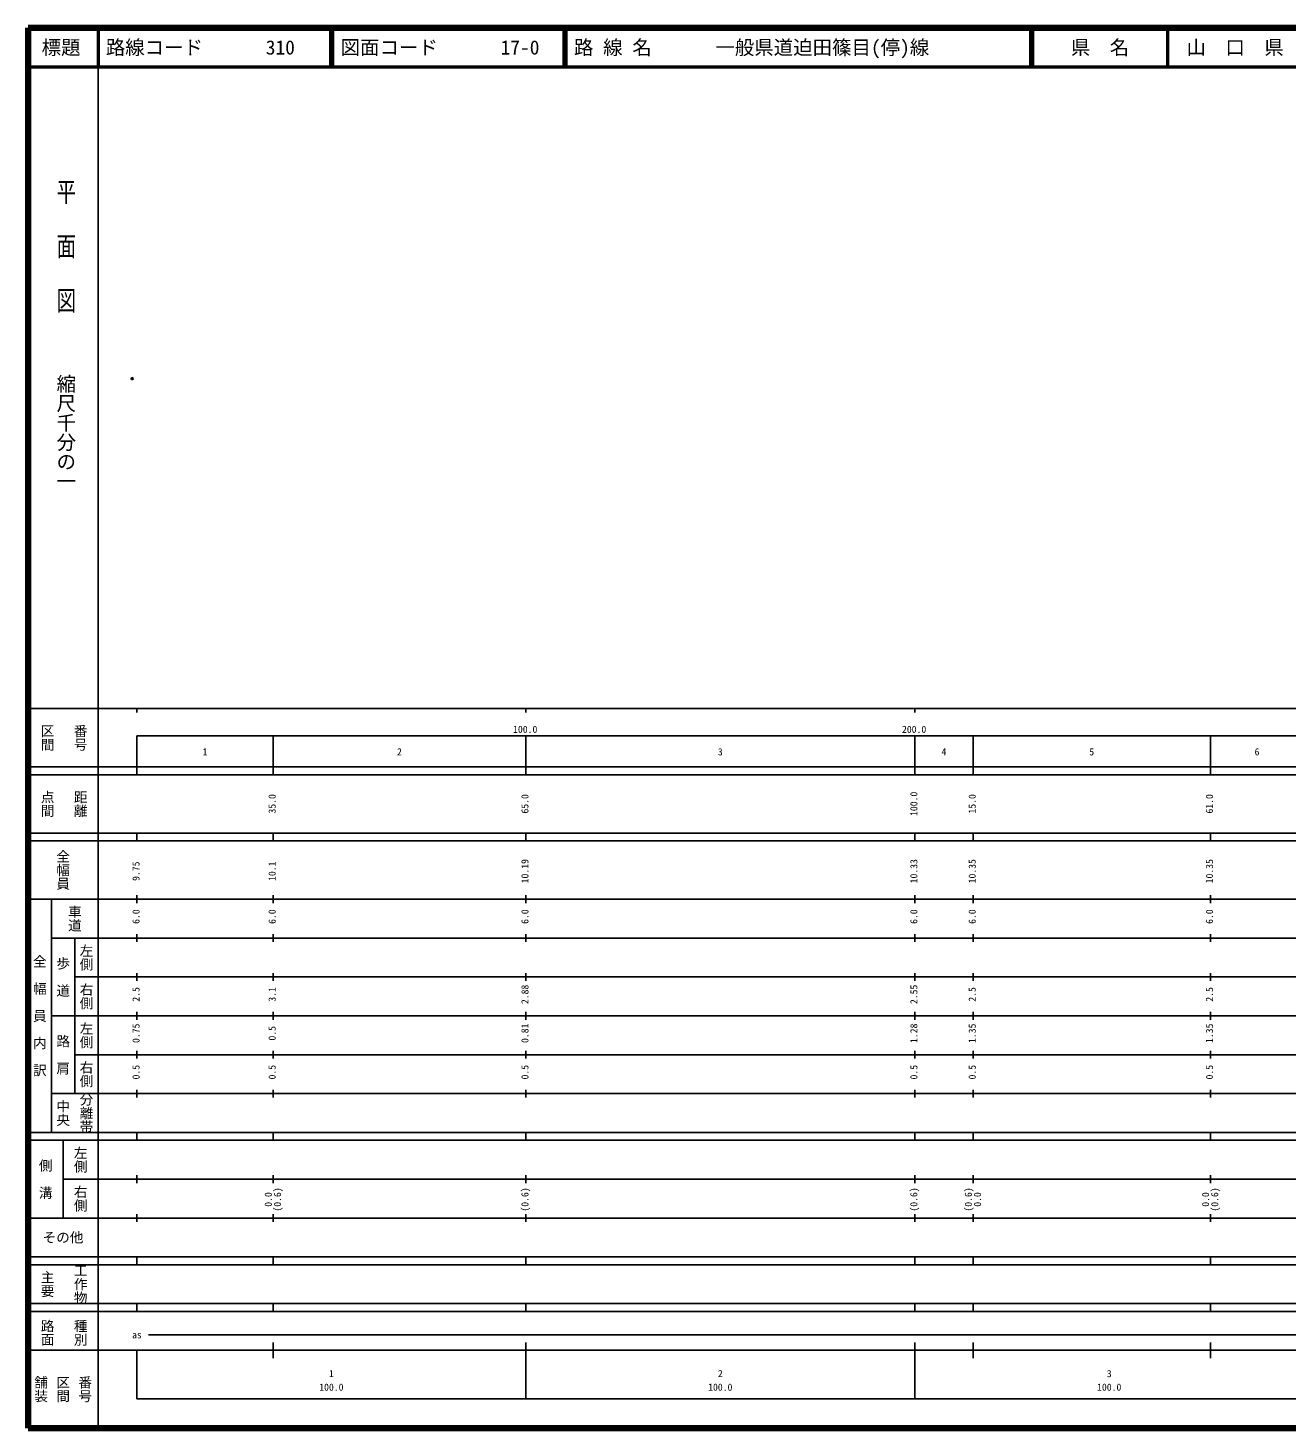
# Model space of a CAD drawing. Units: millimetres on the paper. Extents: x 40 to 680, y 20 to 380.
# Drawn here: x 40 to 363.7, y 20 to 380 of the extents above; entities that cross this region are included whole.
import ezdxf
from ezdxf.enums import TextEntityAlignment as Align

# ---------------------------------------------------------------- set-up
doc = ezdxf.new("R2010")
doc.units = ezdxf.units.MM
doc.header["$PDMODE"] = 32
doc.header["$PDSIZE"] = 0.5
doc.layers.add('M-OTRS', color=6, linetype='Continuous')
doc.layers.add('M-TTL-TXT', color=7, linetype='Continuous')
for name, color, linetype, lineweight in [('M-TTL', 2, 'Continuous', 140), ('M-TTL-BAND', 7, 'Continuous', 25), ('M-TTL-LINE', 7, 'Continuous', 50)]:
    doc.layers.add(name, color=color, linetype=linetype, lineweight=lineweight)
doc.styles.add('@ＭＳ ゴシック', font='')
doc.styles.add('ＭＳ ゴシック', font='')
doc.styles.get('@ＭＳ ゴシック').set_extended_font_data('@MS Gothic')
doc.styles.get('ＭＳ ゴシック').set_extended_font_data('MS Gothic')

msp = doc.modelspace()

# ---------------------------------------------------------------- linework, layer by layer
at = {"layer": 'M-OTRS'}
msp.add_point((66.79, 289.832), dxfattribs=at)
at = {"layer": 'M-TTL'}
for p, q in [((40, 380), (40, 20)), ((680, 380), (40, 380)), ((40, 20), (680, 20))]:
    msp.add_line(p, q, dxfattribs=at)
at = {"layer": 'M-TTL-BAND'}
for p, q in [((58, 370), (58, 20)), ((40, 205), (579, 205)), ((68, 205), (68, 204)), ((168, 205), (168, 204)), ((268, 205), (268, 204)), ((68, 198), (579, 198)), ((68, 198), (68, 188)), ((103, 188), (103, 198)), ((168, 188), (168, 198)), ((268, 188), (268, 198)), ((283, 188), (283, 198)), ((344, 188), (344, 198)), ((40, 190), (579, 190)), ((40, 188), (579, 188)), ((40, 173), (579, 173)), ((68, 171), (68, 173)), ((103, 171), (103, 173)), ((168, 171), (168, 173)), ((268, 171), (268, 173)), ((283, 171), (283, 173)), ((344, 171), (344, 173)), ((40, 171), (579, 171)), ((40, 156), (579, 156)), ((46, 96), (46, 156)), ((68, 155), (68, 157)), ((103, 155), (103, 157)), ((168, 155), (168, 157)), ((268, 155), (268, 157)), ((283, 155), (283, 157)), ((344, 155), (344, 157)), ((46, 146), (579, 146)), ((52, 146), (52, 106)), ((68, 145), (68, 147)), ((103, 145), (103, 147)), ((168, 145), (168, 147)), ((268, 145), (268, 147)), ((283, 145), (283, 147)), ((344, 145), (344, 147)), ((68, 135), (68, 137)), ((103, 135), (103, 137)), ((168, 135), (168, 137)), ((268, 135), (268, 137)), ((283, 135), (283, 137)), ((344, 135), (344, 137)), ((52, 136), (579, 136)), ((46, 126), (579, 126)), ((68, 125), (68, 127)), ((103, 125), (103, 127)), ((168, 125), (168, 127)), ((268, 125), (268, 127)), ((283, 125), (283, 127)), ((344, 125), (344, 127)), ((52, 116), (579, 116)), ((68, 115), (68, 117)), ((103, 115), (103, 117)), ((168, 115), (168, 117)), ((268, 115), (268, 117)), ((283, 115), (283, 117)), ((344, 115), (344, 117)), ((46, 106), (579, 106)), ((68, 105), (68, 107)), ((103, 105), (103, 107)), ((168, 105), (168, 107)), ((268, 105), (268, 107)), ((283, 105), (283, 107)), ((344, 105), (344, 107)), ((40, 96), (579, 96)), ((40, 94), (579, 94)), ((49, 94), (49, 74)), ((68, 94), (68, 96)), ((103, 94), (103, 96)), ((168, 94), (168, 96)), ((268, 94), (268, 96)), ((283, 94), (283, 96)), ((344, 94), (344, 96)), ((49, 84), (579, 84)), ((68, 83), (68, 85)), ((103, 83), (103, 85)), ((168, 83), (168, 85)), ((268, 83), (268, 85)), ((283, 83), (283, 85)), ((344, 83), (344, 85)), ((40, 74), (579, 74)), ((68, 73), (68, 75)), ((103, 73), (103, 75)), ((168, 73), (168, 75)), ((268, 73), (268, 75)), ((283, 73), (283, 75)), ((344, 73), (344, 75)), ((40, 64), (579, 64)), ((40, 62), (579, 62)), ((68, 62), (68, 64)), ((103, 62), (103, 64)), ((168, 62), (168, 64)), ((268, 62), (268, 64)), ((283, 62), (283, 64)), ((344, 62), (344, 64)), ((40, 52), (579, 52)), ((68, 50), (68, 52)), ((103, 50), (103, 52)), ((168, 50), (168, 52)), ((268, 50), (268, 52)), ((283, 50), (283, 52)), ((344, 50), (344, 52)), ((40, 50), (579, 50)), ((71, 44), (565, 44)), ((40, 40), (579, 40)), ((68, 40), (68, 27.5)), ((103, 38), (103, 42)), ((168, 27.5), (168, 42)), ((268, 27.5), (268, 42)), ((283, 38), (283, 42)), ((344, 38), (344, 42)), ((68, 27.5), (579, 27.5))]:
    msp.add_line(p, q, dxfattribs=at)
at = {"layer": 'M-TTL-LINE'}
for p, q in [((58, 380), (58, 370)), ((117.75, 380), (117.75, 370)), ((118.25, 380), (118.25, 370)), ((177.75, 380), (177.75, 370)), ((178.25, 380), (178.25, 370)), ((297.75, 380), (297.75, 370)), ((298.25, 380), (298.25, 370)), ((333, 380), (333, 370)), ((40, 370), (680, 370))]:
    msp.add_line(p, q, dxfattribs=at)

# ---------------------------------------------------------------- texts
at = {"layer": 'M-TTL-BAND', "style": '@ＭＳ ゴシック', "width": 1.4}
msp.add_text('平  面  図', height=3.666, rotation=270, dxfattribs=at).set_placement((49.777, 306.475), align=Align.MIDDLE_RIGHT)
at = {"layer": 'M-TTL-BAND', "style": '@ＭＳ ゴシック'}
msp.add_text('縮尺千分の一', height=3.666, rotation=270, dxfattribs=at).set_placement((49.777, 261.03), align=Align.MIDDLE_RIGHT)
for s, p in [('区間', (45, 197.5)), ('番号', (53.5, 197.5)), ('点間', (45, 180.5)), ('距離', (53.5, 180.5)), ('全幅員', (49, 163.5)), ('車道', (52, 151)), ('左側', (55, 141)), ('全\u3000幅\u3000員\u3000内\u3000訳', (43, 126)), ('歩\u3000道', (49, 136)), ('右側', (55, 131)), ('左側', (55, 121)), ('路\u3000肩', (49, 116)), ('右側', (55, 111)), ('分離帯', (55, 101)), ('中央', (49, 101)), ('左側', (53.5, 89)), ('側\u3000溝', (44.5, 84)), ('右側', (53.5, 79)), ('工作物', (53.5, 57)), ('主要', (45, 57)), ('路面', (45, 44.5)), ('種別', (53.5, 44.5)), ('舗装', (43.333, 30)), ('区間', (49, 30)), ('番号', (54.667, 30))]:
    msp.add_text(s, height=2.566, rotation=270, dxfattribs=at).set_placement(p, align=Align.MIDDLE_CENTER)
at = {"layer": 'M-TTL-BAND', "style": 'ＭＳ ゴシック'}
for s, p in [('100.0', (167.844, 198.195)), ('200.0', (267.844, 198.195)), ('1', (85.5, 192.405)), ('2', (135.5, 192.405)), ('3', (218, 192.405)), ('4', (275.5, 192.405)), ('5', (313.5, 192.405)), ('6', (356, 192.405)), ('as', (68, 42.5)), ('1', (118, 32.523)), ('2', (218, 32.523)), ('3', (318, 32.523)), ('100.0', (118, 29.033)), ('100.0', (218, 29.033)), ('100.0', (318, 29.033))]:
    msp.add_text(s, height=1.833, dxfattribs=at).set_placement(p, align=Align.BOTTOM_CENTER)
for s, p in [('35.0', (104.227, 180.5)), ('65.0', (169.227, 180.5)), ('100.0', (269.227, 180.5)), ('15.0', (284.227, 180.5)), ('61.0', (345.227, 180.5)), ('10.19', (169.227, 163.174)), ('10.33', (269.227, 163.174)), ('10.35', (284.227, 163.174)), ('10.35', (345.227, 163.174)), ('9.75', (69.227, 163.174)), ('10.1', (104.227, 163.174)), ('6.0', (69.227, 151.5)), ('6.0', (104.227, 151.5)), ('6.0', (169.227, 151.5)), ('6.0', (269.227, 151.5)), ('6.0', (284.227, 151.5)), ('6.0', (345.227, 151.5)), ('2.5', (69.227, 131.5)), ('3.1', (104.227, 131.5)), ('2.88', (169.227, 131.5)), ('2.55', (269.227, 131.5)), ('2.5', (284.227, 131.5)), ('2.5', (345.227, 131.5)), ('0.75', (69.227, 121.5)), ('0.5', (104.227, 121.5)), ('0.81', (169.227, 121.5)), ('1.28', (269.227, 121.5)), ('1.35', (284.227, 121.5)), ('1.35', (345.227, 121.5)), ('0.5', (69.227, 111.5)), ('0.5', (104.227, 111.5)), ('0.5', (169.227, 111.5)), ('0.5', (269.227, 111.5)), ('0.5', (284.227, 111.5)), ('0.5', (345.227, 111.5)), ('0.0', (103.227, 78.764)), ('(0.6)', (105.597, 78.764)), ('(0.6)', (169.227, 78.764)), ('(0.6)', (269.227, 78.764)), ('(0.6)', (283.227, 78.764)), ('0.0', (285.597, 78.764)), ('0.0', (344.227, 78.764)), ('(0.6)', (346.597, 78.764))]:
    msp.add_text(s, height=1.833, rotation=90, dxfattribs=at).set_placement(p, align=Align.BOTTOM_CENTER)
msp.add_text('その他', height=2.566, dxfattribs=at).set_placement((49, 69), align=Align.MIDDLE_CENTER)
at = {"layer": 'M-TTL-TXT', "style": 'ＭＳ ゴシック'}
for s, p in [('標題', (48.5, 375)), ('県\u3000名', (315.625, 375)), ('山\u3000口\u3000県', (350.375, 375))]:
    msp.add_text(s, height=3.666, dxfattribs=at).set_placement(p, align=Align.MIDDLE_CENTER)
for s, p in [('路線コード', (60, 375)), ('310', (101.142, 375)), ('図面コード', (120.38, 375)), ('17-0', (161.521, 375)), ('路 線 名', (180.38, 375)), ('一般県道迫田篠目(停)線', (216.734, 375))]:
    msp.add_text(s, height=3.666, dxfattribs=at).set_placement(p, align=Align.MIDDLE_LEFT)

doc.saveas('drawing.dxf')
